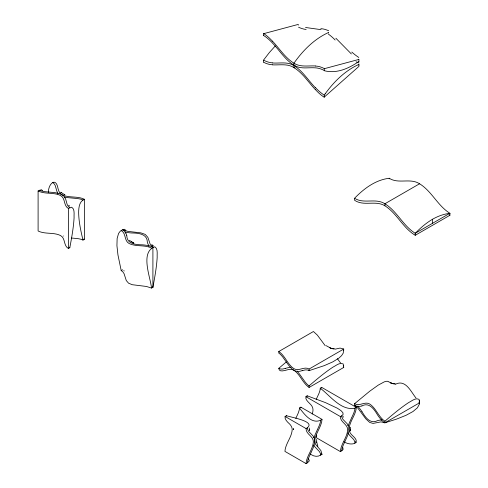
<?xml version="1.0" encoding="UTF-8"?>
<svg xmlns="http://www.w3.org/2000/svg" width="488" height="488" viewBox="0 0 488 488"><rect width="100%" height="100%" fill="white"/><g stroke="black" fill="none" stroke-linecap="round" stroke-linejoin="round"><path stroke-width="0.73" d="M311.143 452.394L312.753 448.838A26.224 15.14 -60 0 0 313.345 447.35L314.309 444.257A12.834 7.412 -60 0 0 314.626 442.616C314.51 434.192 321.427 427.64 322.013 419.375L300.876 407.169L299.486 407.974L299.418 408.901A9.473 5.472 -60 0 1 299.083 410.506L298.436 412.488A22.277 12.865 -60 0 1 297.936 413.757L295.807 418.375M284.931 416.374L306.074 428.58C318.261 421.388 289.341 417.191 286.316 415.575C282.942 417.209 286.913 421.632 288.731 423.181C290.622 424.816 292.263 427.079 292.208 429.684C291.726 437.474 285.413 443.604 284.931 451.394L306.074 463.6L307.458 462.801L307.531 461.837A9.473 5.472 -60 0 1 307.867 460.263L308.507 458.281A22.283 12.865 -60 0 1 309.014 457.018L310.978 452.736M320.213 389.125L320.28 388.161L321.671 387.362L356.325 407.37C355.862 415.264 349.316 421.461 349.054 429.385C349.103 432.569 351.653 434.826 353.806 436.821C361.016 443.836 350.634 446.081 344.04 441.823M317.596 429.226L319.079 425.963A22.277 12.865 -60 0 0 319.579 424.694L320.226 422.712A9.473 5.472 -60 0 0 320.561 421.138L320.628 420.18L322.013 419.375M316.56 437.84L340.386 451.595L341.771 450.796L341.844 449.832A9.473 5.472 -60 0 1 342.18 448.259L342.82 446.276A22.283 12.865 -60 0 1 343.326 445.013L347.066 436.833A26.224 15.14 -60 0 0 347.657 435.339L348.621 432.246A12.834 7.412 -60 0 0 348.938 430.605L348.938 427.683A12.834 7.412 -60 0 0 348.621 426.408L347.657 424.432A26.224 15.14 -60 0 0 347.066 423.627L343.326 419.765A22.277 12.865 -60 0 1 342.82 419.082L342.173 417.85A9.473 5.472 -60 0 1 341.838 416.66L341.771 415.806L343.125 414.367L342.857 412.647L340.96 410.615L337.44 408.273L325.526 402.643L307.111 395.768C302.792 398.702 310.325 403.332 311.844 405.998C313.503 408.377 313.125 411.475 312.204 414.05M351.83 417.386L353.385 413.952A22.277 12.865 -60 0 0 353.891 412.689L354.538 410.707A9.473 5.472 -60 0 0 354.874 409.133L354.941 408.169L356.325 407.37M300.876 407.169L300.846 407.803M306.074 463.6C306.555 455.835 312.82 449.722 313.351 441.969C313.65 436.199 305.842 434.326 306.074 428.58M321.671 387.362L321.647 387.99M340.386 451.595C340.862 443.805 347.181 437.675 347.663 429.885C347.895 424.163 340.154 422.297 340.386 416.575L305.726 396.567M320.28 388.222C330.101 395.542 341.045 411.14 354.941 408.169M320.628 420.235C311.673 424.292 304.25 414.184 299.486 407.974M293.593 428.69L293.562 429.666M350.488 427.275L350.536 430.703L350.421 429.428M316.663 439.401L316.7 442.47L316.663 441.982L317.877 446.264M316.663 435.095L316.602 436.522L316.7 435.247M48.397 192.687C48.068 184.452 55.309 177.059 57.669 186.947C58.267 189.771 59.042 193.028 61.732 194.602C68.729 198.268 77.324 195.749 84.369 199.269L84.369 239.291L82.984 240.09L82.149 239.687A9.473 5.472 0 0 0 80.587 239.175L78.55 238.742A22.283 12.865 0 0 0 77.202 238.547L71.565 238.034M57.907 193.937L57.218 191.985A26.224 15.14 0 0 1 56.809 191.07L55.339 185.904A22.277 12.865 0 0 0 54.998 185.123L54.253 183.946A9.473 5.472 0 0 0 53.393 183.061L52.686 182.579M148.889 246.464L148.724 245.434A28.859 16.659 0 0 1 147.346 242.011C147.193 233.667 137.878 233.002 131.638 232.983A28.865 16.665 0 0 1 125.709 232.184L124.684 231.44A12.834 7.412 0 0 0 123.738 230.531L122.586 229.738L120.182 231.281L118.56 233.465L117.132 238.51L116.931 245.659L117.95 254.925L121.195 270.559L122.854 271.877L124.031 273.603L126.3 280.57L128.57 283.192L132.224 284.705L146.424 286.462L151.524 288.066L152.909 287.267C154.745 277.397 156.587 267.485 157.173 257.444C156.91 254.053 158.21 248.892 154.806 246.775C139.812 251.991 150.517 277.337 151.524 288.066M335.103 349.164L340.057 348.084L343.753 349.024L343.216 353.129L341.588 355.63L338.879 358.131L332.792 361.882L324.258 365.634L309.099 370.636L308.3 370.258A9.473 5.472 60 0 0 307.104 369.953L305.708 369.892A22.283 12.865 60 0 0 304.866 369.989L299.65 371.295A26.224 15.14 60 0 1 298.656 371.405L297.296 371.38L298.656 373.021A26.224 15.14 60 0 1 299.65 374.278L304.866 381.61A22.283 12.865 60 0 0 305.708 382.677L307.104 384.227A9.473 5.472 60 0 0 308.3 385.306L309.099 385.843L309.099 387.441L343.753 367.433L343.216 363.957C339.678 362.072 335.86 365.774 332.792 367.238C324.392 372.771 316.724 379.316 309.099 385.843M419.57 402.801L419.04 402.521L419.57 402.801L384.91 422.809L384.91 421.211C392.541 414.684 400.209 408.139 408.602 402.606C411.677 401.142 415.495 397.439 419.027 399.324L419.57 401.203L419.436 404.052L417.405 407.803L412.94 411.555L406.034 415.306L396.689 419.058L384.91 422.809L380.975 421.876L373.088 423.401L369.751 422.462L365.811 418.85L357.93 408.218L354.587 405.302L354.587 403.704L369.751 391.199L378.279 385.099L384.373 381.817L387.082 381.189L388.704 381.817M69.814 247.697C71.651 237.827 73.493 227.914 74.078 217.874C73.816 214.482 75.115 209.328 71.712 207.205L68.43 208.474L68.43 248.496L69.814 247.697L69.18 247.264M316.194 399.434L318.731 393.944A22.277 12.865 -60 0 0 319.231 392.681L319.878 390.699A9.473 5.472 -60 0 0 320.213 389.119M317.438 429.562L315.333 434.143A26.224 15.14 -60 0 0 314.742 435.631L314.046 437.724L314.309 438.413A12.834 7.412 -60 0 1 314.626 439.688L315.48 444.239L320.854 450.515L322.013 454.395L318.402 456.097L316.059 456.31L313.595 455.822L310.118 454.078M351.665 417.722L349.646 422.138A26.224 15.14 -60 0 0 349.054 423.627L348.365 425.682L347.718 425.268M275.311 45.909L269.406 52.49L264.539 58.798L263.605 60.097L263.605 62.098M354.587 198.268C363.914 188.6 375.534 179.901 389.247 178.26C398.385 184.238 410.042 177.839 419.253 183.579C431.697 191.021 437.559 205.686 449.899 213.274L449.899 215.275L415.239 235.289C402.679 227.804 396.829 212.957 384.337 205.448C375.083 200.287 363.59 206.454 354.587 200.269L354.587 198.268C363.725 204.252 375.382 197.853 384.593 203.588C397.043 211.029 402.905 225.694 415.239 233.288L415.239 235.289M297.601 371.173L296.46 371.252A12.834 7.412 60 0 1 295.197 370.892C293.52 370.099 291.824 369.099 289.878 369.355C286.853 369.404 279.118 373.497 278.77 368.336L286.334 361.925M341.771 450.796L343.125 449.387L342.857 447.667M84.369 199.269C79.239 201.428 78.672 207.742 78.653 212.579C78.788 221.9 80.831 231.062 82.984 240.09M291.013 367.366L289.213 367.568A26.224 15.14 60 0 0 288.219 367.678L285.724 368.287M381.988 419.894L381.25 420.095A28.859 16.659 60 0 0 377.602 420.613C370.3 424.639 365.055 416.929 361.925 411.524M307.458 462.801L309.355 460.849L308.55 458.738M68.43 248.496C63.361 245.836 65.612 238.199 60.542 235.539C53.558 232.062 45.091 234.466 38.101 230.989L38.101 190.967L41.382 189.698L42.737 190.79M121.195 270.559L122.586 269.754M419.57 183.762L384.91 203.77L384.91 205.771M415.239 233.288L449.899 213.274M309.099 387.441C302.237 382.799 300.01 373.546 292.666 369.428A12.834 7.412 60 0 1 291.409 368.336L289.213 365.951A26.224 15.14 60 0 1 288.219 364.695L283.003 357.362A22.277 12.865 60 0 0 282.156 356.295L280.765 354.745A9.473 5.472 60 0 0 279.569 353.666L278.794 353.141L278.77 351.525L313.43 331.517L317.365 335.128L325.252 345.76M278.77 351.525C285.254 355.825 287.414 364.31 293.868 368.647C298.711 371.789 304.238 365.963 309.099 369.038L343.753 349.024M340.386 416.575L341.771 415.806M358.253 406.187L357.112 406.272A12.834 7.412 60 0 1 355.85 405.906L354.587 405.302M302.462 370.587L302.145 370.685M285.193 368.446L283.003 368.983A22.277 12.865 60 0 1 282.156 369.08L280.765 369.019A9.473 5.472 60 0 1 279.569 368.721L278.794 368.349M361.925 405.955C369.221 401.783 374.449 409.645 377.578 414.989A28.859 16.659 60 0 0 381.232 419.729M295.014 65.313L293.935 65.599C287.438 61.403 279.606 63.532 272.432 62.964M395.329 384.294C405.626 378.926 410.926 391.785 415.99 398.007M334.713 348.871L331.974 348.621L329.577 347.663M395.365 383.885L392.626 383.641L390.229 382.677M358.198 406.419L357.85 406.388L358.253 406.815M315.437 65.947C308.245 65.569 300.413 67.405 293.935 63.202C285.035 57.73 279.514 48.532 272.432 41.12M272.432 64.855C279.624 65.233 287.456 63.397 293.935 67.606C302.834 73.072 308.355 82.271 315.437 89.688M333.951 348.944L331.016 348.31L326.246 345.705M394.603 383.958L391.669 383.33L389.021 381.921M321.037 29.652L305.537 27.493M332.639 348.761L330.742 348.194M393.291 383.775L390.748 382.915M294.862 67.832L293.935 67.606L293.935 65.599C302.828 71.126 308.251 80.435 315.431 87.791M313.461 445.032L314.748 446.538A26.224 15.14 -60 0 0 315.333 447.344L319.079 451.205A22.283 12.865 -60 0 1 319.579 451.894L320.226 453.126A9.473 5.472 -60 0 1 320.561 454.316L320.628 455.194M40.327 190.576L39.516 190.18M343.247 350.366L343.753 350.628M347.718 432.96L349.054 434.534A26.224 15.14 -60 0 0 349.646 435.339L353.385 439.2A22.283 12.865 -60 0 1 353.891 439.883L354.538 441.121A9.473 5.472 -60 0 1 354.874 442.305L354.941 443.189M131.37 241.7L132.559 242.249M83.814 238.998L84.369 239.291M152.402 286.944L152.909 287.267L152.909 247.245L150.365 244.72L147.858 237.333L145.223 234.405L140.825 232.855L127.862 231.373L122.622 229.763L124.477 229.269L125.831 230.36M63.422 193.943L61.03 192.437M131.839 241.95L129.351 240.291M64.099 194.309L64.922 194.804M263.618 35.49A33.947 19.679 60.1 0 1 272.432 43.011C279.722 50.514 285.236 60.061 294.441 65.483C300.858 69.351 308.434 67.271 315.431 67.844A33.947 19.685 60.2 0 1 324.252 70.473M82.984 200.074L82.118 199.653A9.473 5.472 0 0 0 80.587 199.153L78.55 198.726A22.283 12.865 0 0 0 77.202 198.524L68.247 197.677A26.224 15.14 0 0 1 66.661 197.445L64.532 197.012L64.032 196.426A12.834 7.412 0 0 0 63.086 195.511L60.555 194.053A12.834 7.412 0 0 0 58.975 193.504L55.815 192.797A26.224 15.14 0 0 0 54.229 192.565L45.274 191.711A22.277 12.865 0 0 1 43.926 191.516L41.889 191.089A9.473 5.472 0 0 1 40.352 190.588M63.898 194.2L64.215 194.376M151.524 248.044C144.533 244.567 136.067 246.971 129.082 243.494C124.007 240.834 126.27 233.197 121.195 230.537M38.101 190.967C45.091 194.45 53.558 192.04 60.542 195.517C65.612 198.177 63.361 205.814 68.43 208.474M354.587 403.704C359.424 406.76 364.914 400.996 369.751 404.052C376.254 408.365 378.407 416.898 384.91 421.211M152.909 247.245L151.53 246.58A12.834 7.412 0 0 0 149.956 246.031L148.382 245.629A28.859 16.659 0 0 0 142.459 244.836C136.28 244.732 126.862 244.153 126.813 235.765M355.246 441.762L356.325 442.39M321.135 453.889L322.013 454.395M343.729 365.817L343.296 365.543M69.814 207.674L69.113 207.193A9.473 5.472 0 0 1 68.228 206.29L67.478 205.112A22.283 12.865 0 0 1 67.137 204.338L65.666 199.165A26.224 15.14 0 0 0 65.258 198.25L64.526 197.042L64.569 197.78M384.91 422.809L383.647 421.955A12.834 7.412 60 0 1 382.385 420.857L381.25 419.698M419.57 401.203L419.04 400.861M343.753 367.433L343.223 367.098M152.909 287.267L152.463 286.987M153.689 246.08L152.012 244.964M449.899 215.275L449.216 214.854M133.834 243.103L132.803 242.377L133.48 242.853L133.145 242.597M133.187 242.627L132.852 242.408L133.48 242.853M151.713 244.732L152.25 245.141M60.732 192.205L61.268 192.62M313.461 437.266L314.065 437.766L313.345 436.443A26.224 15.14 -60 0 0 312.753 435.631L309.014 431.77A22.277 12.865 -60 0 1 308.507 431.087L307.861 429.855A9.473 5.472 -60 0 1 307.525 428.665L307.458 427.781M68.698 205.277L69.65 206.058M351.36 53.948L335.866 38.216M340.526 362.858L340.368 362.663A22.283 12.865 60 0 1 339.526 361.596L337.44 358.686M125.379 232.349L125.154 232.02L125.251 233.185M309.453 429.83L309.612 430.507L309.215 428M307.159 396.476L307.111 395.768M293.636 429.629L293.593 428.787M350.469 429.995L350.579 431.002M286.346 416.148L286.316 415.575M343.143 417.319L343.07 416.105M316.627 436.351L316.627 437.352M432.569 219.277L432.569 223.278M389.247 178.26L389.247 178.882M328.595 33.093L328.595 32.47C314.278 38.973 302.883 50.49 293.935 63.202L293.935 65.203M309.099 369.038L309.099 370.636M298.266 25.15L298.266 24.4L263.605 33.684L263.605 35.685M123.775 270.578A12.834 7.412 0 0 1 124.202 270.962M125.44 232.343A28.865 16.665 0 0 1 126.758 235.771M63.55 235.942A12.834 7.412 0 0 1 63.666 236.052M361.901 405.9A28.865 16.665 60 0 1 358.271 406.474M358.271 406.785A28.865 16.665 60 0 1 361.901 411.549M328.436 34.148A38.003 21.82 62.2 0 1 335.146 40.028M320.854 28.658A38.003 24.833 67.6 0 1 328.656 30.756M315.468 66.051A33.349 19.252 60 0 1 324.252 68.54M358.772 57.444A38.503 18.556 52.9 0 1 351.787 52.051M358.796 59.536A36.99 17.958 53.1 0 1 358.32 59.219M263.618 33.532A33.349 19.252 60 0 1 272.396 41.181M306.159 29.451A38.503 21.21 60.3 0 1 298.571 27.224M324.252 97.277A33.349 19.252 60 0 1 315.468 89.621M324.258 95.148A33.947 19.514 59.8 0 1 315.504 87.651M358.479 64.727A38.503 25.376 68.3 0 1 359.009 64.983M356.081 61.817A36.99 24.284 68 0 1 358.997 63.007M272.396 64.752A33.349 19.252 60 0 1 263.618 62.269M272.389 62.836A33.947 19.557 59.8 0 1 263.611 60.177M415.264 233.337A66.417 38.345 -60 0 1 432.569 219.216A66.417 38.345 -60 0 1 449.875 213.354M325.191 93.812L324.258 95.117L324.258 97.118L358.918 66.386L358.918 64.385C345.101 70.656 333.981 81.636 325.191 93.812M358.918 61.421C349.042 68.405 336.525 73.969 324.258 70.705L324.258 68.704L358.918 59.42L358.918 61.421M285.62 368.318L285.297 368.416L285.62 368.318"/></g></svg>
